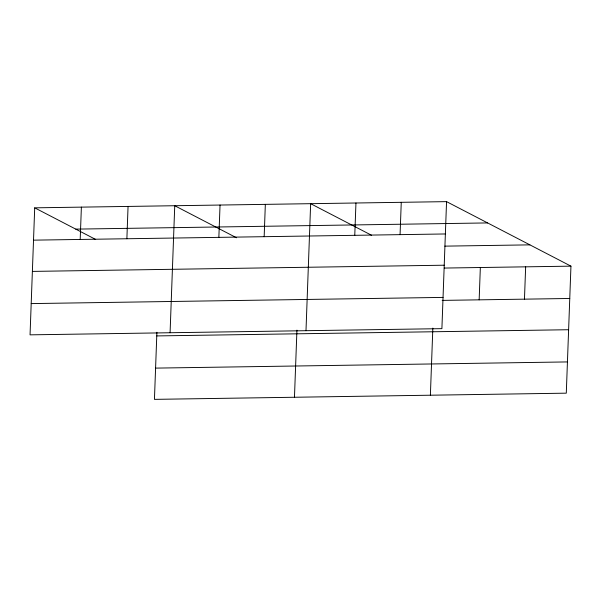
<?xml version="1.0" encoding="UTF-8"?>
<svg xmlns="http://www.w3.org/2000/svg" width="601" height="601" viewBox="0 0 601 601"><rect width="100%" height="100%" fill="white"/><g stroke="black" fill="none" stroke-linecap="round" stroke-linejoin="round"><path stroke-width="0.9" d="M34.708 207.833L30.05 334.847L441.9 328.649L446.558 201.635L34.708 207.833L95.657 239.446M80.196 239.453L81.383 207.127M126.879 238.755L128.058 206.428M156.899 332.248L154.442 399.365L566.292 393.167L570.95 266.153L446.558 201.635M170.083 332.736L174.741 205.722L236.516 237.771M218.854 237.365L220.041 205.046M264.162 236.689L265.341 204.363M294.467 397.261L296.932 330.137M305.992 330.693L310.649 203.679L371.598 235.291M354.77 235.322L355.95 202.995M400.071 234.645L401.258 202.319M430.384 395.218L432.84 328.093M479.155 299.839L480.342 267.52M524.463 299.163L525.65 266.836M75.756 229.124L487.606 222.926M33.521 240.152L445.379 233.962M444.838 246.14L529.902 244.862M32.379 271.404L444.229 265.206M444.282 268.061L570.95 266.153M31.199 303.595L443.05 297.405M442.171 300.395L569.763 298.479M156.763 335.921L568.621 329.724M155.584 368.113L567.442 361.922"/></g></svg>
